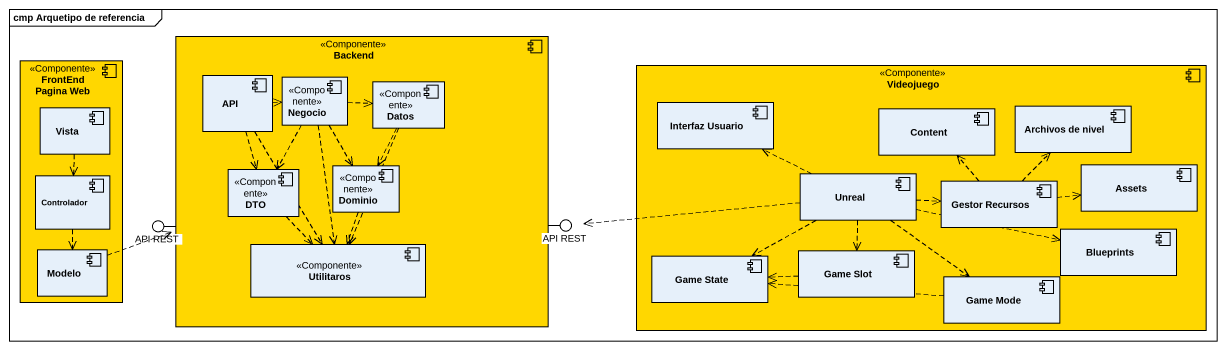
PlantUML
@startuml
mainframe cmp Arquetipo de referencia
component Backend <<Componente>> #FFD700 {
  component API
  component Negocio <<Componente>>
  component Datos <<Componente>>
  component Dominio <<Componente>>
  component DTO <<Componente>>
  component Utilitaros <<Componente>>
}
component "FrontEnd Pagina Web" as FrontEnd_Pagina_Web <<Componente>> #FFD700 {
  component Vista
  component Controlador
  component Modelo
}
component Videojuego <<Componente>> #FFD700 {
  component "Interfaz Usuario" as Interfaz_Usuario
  component Content
  component "Archivos de nivel" as Archivos_de_nivel
  component Assets
  component Unreal
  component "Gestor Recursos" as Gestor_Recursos
  component Blueprints
  component "Game State" as Game_State
  component "Game Slot" as Game_Slot
  component "Game Mode" as Game_Mode
}
() "API REST" as API_REST
() "API REST" as API_REST_2
Backend -left- API_REST
Backend -right- API_REST_2
API .right.> Negocio
API ..> DTO
API ..> Utilitaros
Negocio .right.> Datos
Negocio ..> Dominio
Negocio ..> DTO
Negocio ..> Utilitaros
Datos ..> Dominio
Datos ..> Utilitaros
Vista ..> Controlador
Dominio ..> Utilitaros
Controlador ..> Modelo
DTO ..> Utilitaros
Unreal .left.> Interfaz_Usuario
Unreal .right.> Gestor_Recursos
Unreal .left.> API_REST_2
Unreal .right.> Blueprints
Unreal .left.> Game_State
Unreal ..> Game_Slot
Unreal ..> Game_Mode
Gestor_Recursos .up.> Content
Gestor_Recursos .up.> Archivos_de_nivel
Gestor_Recursos .right.> Assets
Modelo .right.> API_REST
Game_Slot .left.> Game_State
Game_Mode .left.> Game_State
@enduml
